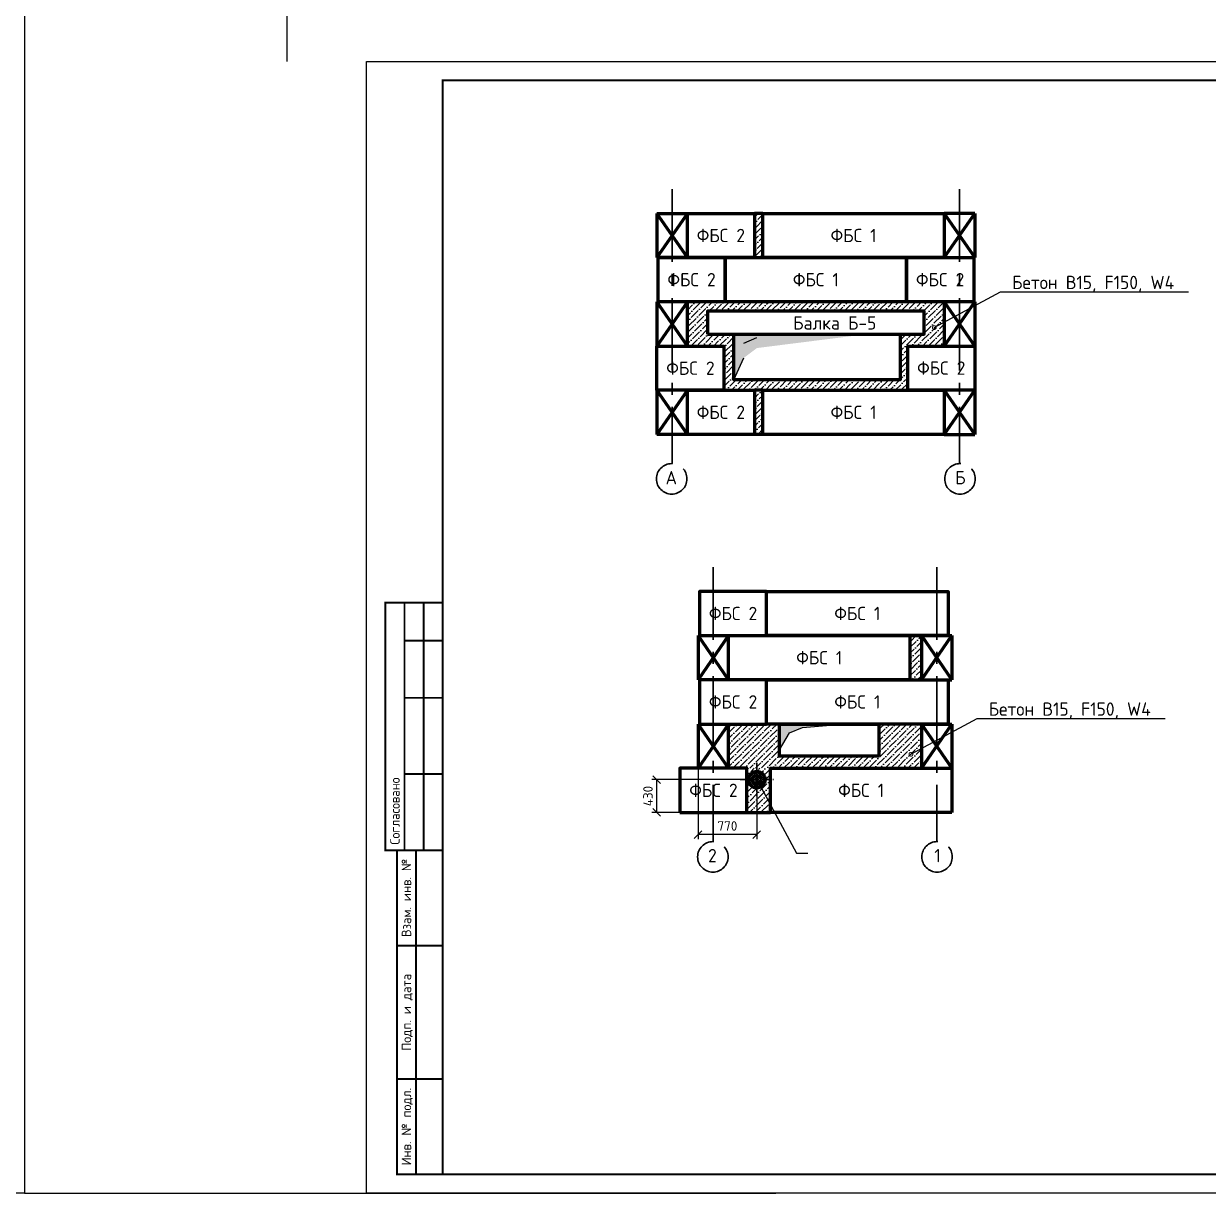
# Model space of a CAD drawing. Header units: metres. Extents: x -18 to 14983, y 1157 to 3877.
# Drawn here: x 7784.8 to 8095.6, y 2825.6 to 3132.5 of the extents above; entities that cross this region are included whole.
import ezdxf
from ezdxf import colors
from ezdxf.entities.mleader import LeaderData, LeaderLine
from ezdxf.enums import TextEntityAlignment as Align
from ezdxf.math import Vec2, Vec3

# ---------------------------------------------------------------- set-up
doc = ezdxf.new("R2010")
doc.units = ezdxf.units.M
doc.linetypes.add('осевая2', pattern=[28.575, 19.05, -3.175, 3.175, -3.175])
for name, color, linetype, lineweight in [('Осевая', 2, 'осевая2', 30), ('Основной', 1, 'Continuous', 60), ('Размер 3.5', 250, 'Continuous', 35), ('Размеры на чертеже', 250, 'Continuous', 25)]:
    doc.layers.add(name, color=color, linetype=linetype, lineweight=lineweight)
doc.styles.add('-ISOCPEUR-', font='isocpeur.ttf')
doc.styles.add('GOST', font='GOST_Common.ttf')
doc.styles.get("Standard").update_dxf_attribs({"font": 'GOST_Common.ttf'})
doc.dimstyles.new('М 1 к 50', dxfattribs={"dimtxt": 2.5, "dimasz": 2, "dimexe": 1.25, "dimexo": 0, "dimgap": 1, "dimtad": 1, "dimdec": 0, "dimlfac": 50, "dimzin": 0, "dimdsep": 46, "dimtxsty": 'GOST', "dimblk": 'OBLIQUE', "dimcen": 0, "dimclrd": 256, "dimclre": 256, "dimclrt": 256, "dimazin": 2, "dimtfac": 1, "dimtdec": 0, "dimtmove": 0, "dimatfit": 3, "dimldrblk": 'NONE', "dimfxl": 1.25, "dimtolj": 1, "dimtzin": 0, "dimlwd": -1, "dimlwe": -1, "dimarcsym": 2})
pattern_1 = [(45, (1170.8974, -145.1566), (0.55565335, 2.03739561), [2.619375, -0.523875, 0, -0.523875])]

# ---------------------------------------------------------------- blocks, each defined once
blk = doc.blocks.new('*U389')
at = {"layer": 'Основной', "ltscale": 20}
blk.add_lwpolyline([(0, -290), (2380, -290), (2380, 290), (0, 290)], close=True, dxfattribs=at)
at = {"layer": 'Основной', "ltscale": 20, "flags": 1}
for tag, p in [('ВЕС', (579, 65)), ('ОБЪЕМ', (580, 62))]:
    blk.add_attdef(tag, p, '', height=2.5, dxfattribs=at)
at = {"layer": 'Основной', "ltscale": 20}
blk.add_attdef('НАЗВАНИЕ', (445, -134), '', height=38.9, dxfattribs=at)
blk = doc.blocks.new('*U390')
at = {"layer": 'Основной', "ltscale": 20}
blk.add_lwpolyline([(0, -290), (880, -290), (880, 290), (0, 290)], close=True, dxfattribs=at)
at = {"layer": 'Основной', "ltscale": 20, "flags": 1}
for tag, p in [('ВЕС', (579, 65)), ('ОБЪЕМ', (580, 62))]:
    blk.add_attdef(tag, p, '', height=2.5, dxfattribs=at)
at = {"layer": 'Основной', "ltscale": 20}
blk.add_attdef('НАЗВАНИЕ', (445, -134), '', height=38.9, dxfattribs=at)
blk = doc.blocks.new('*U391')
at = {"layer": 'Основной', "ltscale": 20}
blk.add_lwpolyline([(0, -290), (880, -290), (880, 290), (0, 290)], close=True, dxfattribs=at)
at = {"layer": 'Основной', "ltscale": 20, "flags": 1}
for tag, p in [('ВЕС', (579, 65)), ('ОБЪЕМ', (580, 62))]:
    blk.add_attdef(tag, p, '', height=2.5, dxfattribs=at)
at = {"layer": 'Основной', "ltscale": 20}
blk.add_attdef('НАЗВАНИЕ', (445, -134), '', height=38.9, dxfattribs=at)
blk = doc.blocks.new('*U407')
at = {"layer": 'Основной', "ltscale": 20}
blk.add_lwpolyline([(0, -290), (880, -290), (880, 290), (0, 290)], close=True, dxfattribs=at)
at = {"layer": 'Основной', "ltscale": 20, "flags": 1}
for tag, p in [('ВЕС', (579, 65)), ('ОБЪЕМ', (580, 62))]:
    blk.add_attdef(tag, p, '', height=2.5, dxfattribs=at)
at = {"layer": 'Основной', "ltscale": 20}
blk.add_attdef('НАЗВАНИЕ', (445, -134), '', height=38.9, dxfattribs=at)
blk = doc.blocks.new('*U408')
at = {"layer": 'Основной', "ltscale": 20}
blk.add_lwpolyline([(0, -290), (2380, -290), (2380, 290), (0, 290)], close=True, dxfattribs=at)
at = {"layer": 'Основной', "ltscale": 20, "flags": 1}
for tag, p in [('ВЕС', (579, 65)), ('ОБЪЕМ', (580, 62))]:
    blk.add_attdef(tag, p, '', height=2.5, dxfattribs=at)
at = {"layer": 'Основной', "ltscale": 20}
blk.add_attdef('НАЗВАНИЕ', (445, -134), '', height=38.9, dxfattribs=at)
blk = doc.blocks.new('*U409')
at = {"layer": 'Основной', "ltscale": 20}
blk.add_lwpolyline([(0, -290), (880, -290), (880, 290), (0, 290)], close=True, dxfattribs=at)
at = {"layer": 'Основной', "ltscale": 20, "flags": 1}
for tag, p in [('ВЕС', (579, 65)), ('ОБЪЕМ', (580, 62))]:
    blk.add_attdef(tag, p, '', height=2.5, dxfattribs=at)
at = {"layer": 'Основной', "ltscale": 20}
blk.add_attdef('НАЗВАНИЕ', (445, -134), '', height=38.9, dxfattribs=at)
blk = doc.blocks.new('*U410')
at = {"layer": 'Основной', "ltscale": 20}
blk.add_lwpolyline([(0, -290), (880, -290), (880, 290), (0, 290)], close=True, dxfattribs=at)
at = {"layer": 'Основной', "ltscale": 20, "flags": 1}
for tag, p in [('ВЕС', (579, 65)), ('ОБЪЕМ', (580, 62))]:
    blk.add_attdef(tag, p, '', height=2.5, dxfattribs=at)
at = {"layer": 'Основной', "ltscale": 20}
blk.add_attdef('НАЗВАНИЕ', (445, -134), '', height=38.9, dxfattribs=at)
blk = doc.blocks.new('*U411')
at = {"layer": 'Основной', "ltscale": 20}
blk.add_lwpolyline([(0, -290), (2380, -290), (2380, 290), (0, 290)], close=True, dxfattribs=at)
at = {"layer": 'Основной', "ltscale": 20, "flags": 1}
for tag, p in [('ВЕС', (579, 65)), ('ОБЪЕМ', (580, 62))]:
    blk.add_attdef(tag, p, '', height=2.5, dxfattribs=at)
at = {"layer": 'Основной', "ltscale": 20}
blk.add_attdef('НАЗВАНИЕ', (445, -134), '', height=38.9, dxfattribs=at)
blk = doc.blocks.new('*U412')
at = {"layer": 'Основной', "ltscale": 20}
blk.add_lwpolyline([(0, -290), (880, -290), (880, 290), (0, 290)], close=True, dxfattribs=at)
at = {"layer": 'Основной', "ltscale": 20, "flags": 1}
for tag, p in [('ВЕС', (579, 65)), ('ОБЪЕМ', (580, 62))]:
    blk.add_attdef(tag, p, '', height=2.5, dxfattribs=at)
at = {"layer": 'Основной', "ltscale": 20}
blk.add_attdef('НАЗВАНИЕ', (445, -134), '', height=38.9, dxfattribs=at)
blk = doc.blocks.new('*U413')
at = {"layer": 'Основной', "ltscale": 20}
blk.add_lwpolyline([(0, -290), (2380, -290), (2380, 290), (0, 290)], close=True, dxfattribs=at)
at = {"layer": 'Основной', "ltscale": 20, "flags": 1}
for tag, p in [('ВЕС', (579, 65)), ('ОБЪЕМ', (580, 62))]:
    blk.add_attdef(tag, p, '', height=2.5, dxfattribs=at)
at = {"layer": 'Основной', "ltscale": 20}
blk.add_attdef('НАЗВАНИЕ', (445, -134), '', height=38.9, dxfattribs=at)
blk = doc.blocks.new('*U414')
at = {"layer": 'Основной', "ltscale": 20}
blk.add_lwpolyline([(0, -290), (880, -290), (880, 290), (0, 290)], close=True, dxfattribs=at)
at = {"layer": 'Основной', "ltscale": 20, "flags": 1}
for tag, p in [('ВЕС', (579, 65)), ('ОБЪЕМ', (580, 62))]:
    blk.add_attdef(tag, p, '', height=2.5, dxfattribs=at)
at = {"layer": 'Основной', "ltscale": 20}
blk.add_attdef('НАЗВАНИЕ', (445, -134), '', height=38.9, dxfattribs=at)
blk = doc.blocks.new('*U415')
at = {"layer": 'Основной', "ltscale": 20}
blk.add_lwpolyline([(0, -290), (2380, -290), (2380, 290), (0, 290)], close=True, dxfattribs=at)
at = {"layer": 'Основной', "ltscale": 20, "flags": 1}
for tag, p in [('ВЕС', (579, 65)), ('ОБЪЕМ', (580, 62))]:
    blk.add_attdef(tag, p, '', height=2.5, dxfattribs=at)
at = {"layer": 'Основной', "ltscale": 20}
blk.add_attdef('НАЗВАНИЕ', (445, -134), '', height=38.9, dxfattribs=at)
blk = doc.blocks.new('*U416')
at = {"layer": 'Основной', "ltscale": 20}
blk.add_lwpolyline([(0, -290), (2380, -290), (2380, 290), (0, 290)], close=True, dxfattribs=at)
at = {"layer": 'Основной', "ltscale": 20, "flags": 1}
for tag, p in [('ВЕС', (579, 65)), ('ОБЪЕМ', (580, 62))]:
    blk.add_attdef(tag, p, '', height=2.5, dxfattribs=at)
at = {"layer": 'Основной', "ltscale": 20}
blk.add_attdef('НАЗВАНИЕ', (445, -134), '', height=38.9, dxfattribs=at)
blk = doc.blocks.new('*U417')
at = {"layer": 'Основной', "ltscale": 20}
blk.add_lwpolyline([(0, -290), (880, -290), (880, 290), (0, 290)], close=True, dxfattribs=at)
at = {"layer": 'Основной', "ltscale": 20, "flags": 1}
for tag, p in [('ВЕС', (579, 65)), ('ОБЪЕМ', (580, 62))]:
    blk.add_attdef(tag, p, '', height=2.5, dxfattribs=at)
at = {"layer": 'Основной', "ltscale": 20}
blk.add_attdef('НАЗВАНИЕ', (445, -134), '', height=38.9, dxfattribs=at)
blk = doc.blocks.new('*U394')
at = {"layer": 'Основной', "ltscale": 20}
blk.add_lwpolyline([(0, -290), (2380, -290), (2380, 290), (0, 290)], close=True, dxfattribs=at)
at = {"layer": 'Основной', "ltscale": 20, "flags": 1}
for tag, p in [('ВЕС', (579, 65)), ('ОБЪЕМ', (580, 62))]:
    blk.add_attdef(tag, p, '', height=2.5, dxfattribs=at)
at = {"layer": 'Основной', "ltscale": 20}
blk.add_attdef('НАЗВАНИЕ', (445, -134), '', height=38.9, dxfattribs=at)
blk = doc.blocks.new('*U395')
at = {"layer": 'Основной', "ltscale": 20}
blk.add_lwpolyline([(0, -290), (880, -290), (880, 290), (0, 290)], close=True, dxfattribs=at)
at = {"layer": 'Основной', "ltscale": 20, "flags": 1}
for tag, p in [('ВЕС', (579, 65)), ('ОБЪЕМ', (580, 62))]:
    blk.add_attdef(tag, p, '', height=2.5, dxfattribs=at)
at = {"layer": 'Основной', "ltscale": 20}
blk.add_attdef('НАЗВАНИЕ', (445, -134), '', height=38.9, dxfattribs=at)
blk = doc.blocks.new('_DotSmall')
at = {"color": 0, "linetype": 'ByBlock', "const_width": 0.5}
blk.add_lwpolyline([(-0.0625, 0, 1), (0.0625, 0, 1)], format="xyb", close=True, dxfattribs=at)
blk = doc.blocks.new('_Oblique')
at = {"color": 0, "linetype": 'ByBlock', "lineweight": -2}
blk.add_line((-0.5, -0.5), (0.5, 0.5), dxfattribs=at)
blk = doc.blocks.new('*D426')
at = {"transparency": 16777216}
for p, q in [((7977.15, 2934.13), (7949.61, 2934.13)), ((7950.86, 2934.13), (7950.86, 2925.53)), ((7977.15, 2925.53), (7949.61, 2925.53))]:
    blk.add_line(p, q, dxfattribs=at)
at = {"layer": 'Defpoints', "color": 0, "transparency": 16777216}
for p in [(7977.15, 2934.13), (7950.86, 2925.53), (7977.15, 2925.53)]:
    blk.add_point(p, dxfattribs=at)
at = {"transparency": 16777216, "xscale": 2, "yscale": 2, "zscale": 2}
for p, rotation in [((7950.86, 2934.13), 90), ((7950.86, 2925.53), 270)]:
    blk.add_blockref('_Oblique', p, dxfattribs=dict(at, rotation=rotation))
at = {"transparency": 16777216, "insert": (7948.61, 2929.83), "char_height": 2.5, "attachment_point": 5, "rotation": 90, "style": '-ISOCPEUR-'}
blk.add_mtext('\\A1;430', dxfattribs=at)
blk = doc.blocks.new('_None')
blk = doc.blocks.new('*D427')
at = {"transparency": 16777216}
for p, q in [((7961.75, 2937.13), (7961.75, 2918.48)), ((7977.15, 2934.13), (7977.15, 2918.48)), ((7977.15, 2919.73), (7961.75, 2919.73))]:
    blk.add_line(p, q, dxfattribs=at)
at = {"layer": 'Defpoints', "color": 0, "transparency": 16777216}
for p in [(7961.75, 2937.13), (7977.15, 2934.13), (7961.75, 2919.73)]:
    blk.add_point(p, dxfattribs=at)
at = {"transparency": 16777216, "xscale": 2, "yscale": 2, "zscale": 2, "rotation": 180}
blk.add_blockref('_Oblique', (7961.75, 2919.73), dxfattribs=at)
at = {"transparency": 16777216, "xscale": 2, "yscale": 2, "zscale": 2}
blk.add_blockref('_Oblique', (7977.15, 2919.73), dxfattribs=at)
at = {"transparency": 16777216, "insert": (7969.45, 2921.98), "char_height": 2.5, "attachment_point": 5, "style": '-ISOCPEUR-'}
blk.add_mtext('\\A1;770', dxfattribs=at)
blk = doc.blocks.new('*U425')
blk.add_lwpolyline([(0, 0), (420, 0), (420, -297), (0, -297)], close=True)
at = {"const_width": 0.5}
blk.add_lwpolyline([(20, -5), (415, -5), (415, -292), (20, -292)], close=True, dxfattribs=at)
for points in [[(20, -207), (5, -207), (5, -142), (20, -142)], [(10, -142), (10, -207)], [(15, -142), (15, -207)], [(10, -152), (20, -152)], [(10, -167), (20, -167)], [(10, -187), (20, -187)], [(20, -292), (8, -292), (8, -207), (20, -207)], [(13, -207), (13, -292)], [(8, -232), (20, -232)], [(8, -267), (20, -267)]]:
    blk.add_lwpolyline(points, dxfattribs=at)
at = {"style": 'GOST'}
blk.add_text('Согласовано', height=2.5, rotation=90, dxfattribs=at).set_placement((7.5, -205.5), align=Align.MIDDLE_LEFT)
for s, p in [('Взам. инв. №', (10.5, -219.5)), ('Подп. и дата', (10.5, -249.5)), ('Инв. № подл.', (10.5, -279.5))]:
    blk.add_text(s, height=2.5, rotation=90, dxfattribs=at).set_placement(p, align=Align.MIDDLE_CENTER)
blk.add_attdef('РАЗРАБОТАЛ', text='', height=2.5, dxfattribs=at).set_placement((250.5, -264.22), align=Align.MIDDLE_LEFT)
blk.add_attdef('ПРОВЕРИЛ', (250.75, -270.73), '', height=2.5, dxfattribs=at)
at = {"style": 'GOST', "flags": 8}
for tag, p in [('ЛИСТ', (387.6, -271.87)), ('ЛИСТОВ', (405.3, -271.86)), ('ФОРМАТ', (380.97, -294.75))]:
    blk.add_attdef(tag, text='', height=3, dxfattribs=at).set_placement(p, align=Align.MIDDLE_CENTER)
blk.add_attdef('ИМЯ_ЧЕРТЕЖА_001', (321.53, -284.99), '', height=3, dxfattribs=at)

msp = doc.modelspace()

# ---------------------------------------------------------------- hatches: boundary and pattern name
h = msp.add_hatch()
h.set_pattern_fill('ANSI36', scale=0.33)
h.set_pattern_definition([(45, (1040.3031, -130.9691), (0.55565335, 2.03739561), [2.619375, -0.523875, 0, -0.523875])])
h.paths.add_polyline_path([(7978.7545, 3036.3114), (7976.5434, 3036.3114), (7976.5434, 3024.7114), (7978.7545, 3024.7114)])
h.paths.add_polyline_path([(7978.7545, 3082.7113), (7976.5434, 3082.7113), (7976.5434, 3071.1113), (7978.7545, 3071.1113)])
h = msp.add_hatch()
h.set_pattern_fill('ANSI36', scale=0.33)
h.paths.add_polyline_path([(8026.3545, 3059.5113), (7958.9657, 3059.5113), (7958.9545, 3059.4951), (7958.9545, 3047.8952), (7968.5545, 3047.8952), (7968.5545, 3036.3114), (8016.7545, 3036.3114), (8016.7545, 3047.9114), (8026.3545, 3047.9114)])
h.paths.add_polyline_path([(7964.2545, 3057.0115), (8021.0545, 3057.0115), (8021.0545, 3051.0115), (8014.7545, 3051.0115), (8014.7545, 3039.0115), (7971.1545, 3039.0115), (7971.1545, 3051.0115), (7964.2545, 3051.0115)], flags=16)
h.paths.add_polyline_path([(7985.6322, 3050.2783), (8009.5807, 3050.2783), (8009.5807, 3057.9942), (7985.6322, 3057.9942)], flags=24)
h = msp.add_hatch(color=7)
h.dxf.hatch_style = 1
h.paths.add_polyline_path([(7973.7915, 3044.8319), (7977.1906, 3047.3703), (8005.9969, 3051.0115), (7971.1545, 3051.0115), (7971.1545, 3039.0115)])
h = msp.add_hatch()
h.set_pattern_fill('ANSI36', scale=0.33)
h.set_pattern_definition(pattern_1)
h.paths.add_polyline_path([(8020.3456, 2971.926), (8017.3456, 2971.926), (8017.3456, 2960.3261), (8020.3456, 2960.3261), (8020.3457, 2960.3262)])
h = msp.add_hatch()
h.set_pattern_fill('ANSI36', scale=0.33)
h.set_pattern_definition(pattern_1)
h.paths.add_polyline_path([(7983.1378, 2948.7261), (7979.7349, 2948.7261), (7969.7456, 2948.7261), (7969.7456, 2937.1262), (7969.7456, 2937.1262), (8009.3456, 2937.1262), (8010.7456, 2937.1262), (8020.3456, 2937.1262), (8020.3456, 2948.7261), (8009.1378, 2948.7261), (8009.1378, 2940.3262), (7983.1378, 2940.3262)])
h = msp.add_hatch(color=7)
h.dxf.hatch_style = 1
h.paths.add_polyline_path([(7985.7748, 2946.3846), (7989.1738, 2947.8295), (7999.6445, 2948.7261), (7983.1378, 2948.7261), (7983.1378, 2941.9329)])
h = msp.add_hatch()
h.set_pattern_fill('ANSI36', scale=0.33)
h.set_pattern_definition([(45, (16.2003, 7.3489), (0.55565335, 2.03739561), [2.619375, -0.523875, 0, -0.523875])])
h.paths.add_polyline_path([(7980.7456, 2934.1262), (7979.3356, 2934.1262, -1), (7974.9556, 2934.1262), (7974.5901, 2934.1262), (7974.5901, 2925.5262), (7980.7456, 2925.5262)])
h.paths.add_polyline_path([(7980.7456, 2937.1262), (7977.1456, 2937.1262), (7977.1456, 2936.3162, -0.41421356), (7979.3356, 2934.1262), (7980.7456, 2934.1262)])
h.paths.add_polyline_path([(7977.1456, 2937.1262), (7974.5901, 2937.1262), (7974.5901, 2934.1262), (7974.9556, 2934.1262, -0.41421356), (7977.1456, 2936.3162)])
h = msp.add_hatch()
h.set_pattern_fill('ANSI37', scale=0.13)
h.set_pattern_definition([(45, (16.20027, 7.34894), (-0.291858324, 0.291858324), []), (135, (16.20027, 7.34894), (-0.291858324, -0.291858324), [])])
h.paths.add_polyline_path([(7974.9556, 2934.1262, 1), (7979.3356, 2934.1262, 1)])
h.paths.add_polyline_path([(7978.2256, 2934.1262, -1), (7976.0656, 2934.1262, -1)], flags=16)

# ---------------------------------------------------------------- linework, layer by layer
for p, q in [((7853.9325, 3122.5891), (7853.9325, 3142.4359)), ((7973.7915, 3048.67), (7977.1906, 3050.1149)), ((7971.1545, 3039.0115), (7973.7915, 3044.8319)), ((7983.1378, 2941.9329), (7985.7748, 2946.3846)), ((7985.7748, 2946.3846), (7989.1738, 2947.8295)), ((7989.1738, 2947.8295), (7999.6445, 2948.7261)), ((7785.0803, 2825.5891), (7982.1239, 2825.5891))]:
    msp.add_line(p, q)
msp.add_lwpolyline([(7191.0803, 3245.5891), (7785.0803, 3245.5891), (7785.0803, 2825.5891), (7191.0803, 2825.5891)], close=True)
at = {"layer": 'Осевая'}
for p, q in [((7954.9419, 3089.073), (7954.9419, 3017.0537)), ((8030.356, 3089.073), (8030.356, 3017.0537)), ((7965.7442, 2989.8877), (7965.7442, 2917.8684)), ((8024.3471, 2989.8877), (8024.3471, 2917.8684))]:
    msp.add_line(p, q, dxfattribs=at)
at = {"layer": 'Осевая', "ltscale": 0.1}
for p, q in [((7977.1456, 2938.4995), (7977.1456, 2929.7528)), ((7972.7723, 2934.1262), (7981.519, 2934.1262))]:
    msp.add_line(p, q, dxfattribs=at)
at = {"layer": 'Осевая'}
for centre in [(7954.8409, 3013.0548), (8030.457, 3013.0548), (7965.6431, 2913.8695), (8024.4481, 2913.8695)]:
    msp.add_circle(centre, 4.0002, dxfattribs=at)
at = {"layer": 'Основной'}
for p, q in [((7950.9434, 3082.7113), (7950.9434, 3071.1114)), ((7958.9434, 3071.1114), (7950.9434, 3082.7113)), ((7958.9434, 3082.7113), (7950.9434, 3071.1114)), ((7950.9434, 3082.7113), (7958.9434, 3082.7113)), ((7978.7545, 3082.7113), (7976.5434, 3082.7113)), ((8026.3545, 3071.1114), (8034.3545, 3082.7113)), ((8026.3545, 3082.7113), (8034.3545, 3071.1114)), ((8034.3545, 3082.7113), (8026.3545, 3082.7113)), ((8034.3545, 3082.7113), (8034.3545, 3071.1114)), ((7958.9434, 3071.1113), (7950.9434, 3071.1114)), ((8026.3545, 3071.1113), (8034.3545, 3071.1114)), ((8034.3545, 3059.5113), (7950.9545, 3059.5113)), ((7950.9545, 3059.5113), (7950.9545, 3047.8952)), ((7958.9545, 3047.8952), (7950.9545, 3059.4951)), ((7958.9545, 3059.4951), (7950.9545, 3047.8952)), ((7958.9545, 3047.8952), (7958.9545, 3059.4951)), ((8026.3545, 3047.9114), (8034.3545, 3059.5113)), ((8026.3545, 3059.5113), (8034.3545, 3047.9114)), ((8026.3545, 3059.5113), (8026.3545, 3047.9113)), ((8034.3545, 3059.5113), (8034.3545, 3047.9114)), ((8026.3545, 3047.9113), (8034.3545, 3047.9114)), ((7950.9434, 3036.3114), (7950.9434, 3024.7115)), ((7958.9434, 3024.7115), (7950.9434, 3036.3114)), ((7958.9434, 3036.3114), (7950.9434, 3024.7115)), ((7978.7545, 3036.3114), (7976.5434, 3036.3114)), ((8026.3545, 3024.7115), (8034.3545, 3036.3114)), ((8026.3545, 3036.3114), (8034.3545, 3024.7115)), ((8034.3545, 3036.3114), (8034.3545, 3024.7115)), ((7958.9434, 3024.7114), (7950.9434, 3024.7115)), ((7978.7545, 3024.7114), (7976.5434, 3024.7114)), ((8026.3545, 3024.7114), (8034.3545, 3024.7115)), ((7961.7456, 2971.926), (7961.7456, 2960.3261)), ((7969.7456, 2960.3261), (7961.7456, 2971.926)), ((7969.7456, 2971.926), (7961.7456, 2960.3261)), ((7961.7456, 2971.926), (7969.7456, 2971.926)), ((7969.7456, 2960.3261), (7969.7456, 2971.926)), ((8017.3456, 2971.926), (8020.3456, 2971.926)), ((8020.3456, 2960.3261), (8028.3456, 2971.926)), ((8020.3456, 2971.926), (8028.3456, 2960.3261)), ((8020.3456, 2971.926), (8020.3457, 2960.326)), ((8020.3456, 2971.926), (8028.3456, 2971.926)), ((8028.3456, 2971.926), (8028.3456, 2960.3261)), ((7969.7456, 2960.326), (7961.7456, 2960.3261)), ((8020.3456, 2960.326), (8028.3456, 2960.3261)), ((7961.7456, 2948.7261), (7961.7456, 2937.1262)), ((7969.7456, 2937.1262), (7961.7456, 2948.7261)), ((7969.7456, 2948.7261), (7961.7456, 2937.1262)), ((7969.7456, 2937.1262), (7969.7456, 2948.7261)), ((8020.3456, 2937.1262), (8028.3456, 2948.7261)), ((8020.3456, 2948.7261), (8028.3456, 2937.1262)), ((8020.3456, 2948.7261), (8020.3457, 2937.1261)), ((8020.3456, 2948.7261), (8028.3456, 2948.7261)), ((8028.3456, 2948.7261), (8028.3456, 2937.1262)), ((7969.7456, 2937.1261), (7961.7456, 2937.1262)), ((8020.3456, 2937.1261), (8028.3456, 2937.1262)), ((7974.5901, 2925.5262), (7980.7456, 2925.5262))]:
    msp.add_line(p, q, dxfattribs=at)
for points in [[(7964.2545, 3051.0115), (8021.0545, 3051.0115), (8021.0545, 3057.0115), (7964.2545, 3057.0115)], [(7971.1545, 3051.0115), (8014.7545, 3051.0115), (8014.7545, 3039.0115), (7971.1545, 3039.0115)], [(8009.1378, 2940.3262), (7983.1378, 2940.3262), (7983.1378, 2948.7261), (8009.1378, 2948.7261)]]:
    msp.add_lwpolyline(points, close=True, dxfattribs=at)
for radius in [2.19, 1.08]:
    msp.add_circle((7977.1456, 2934.1262), radius, dxfattribs=at)

# ---------------------------------------------------------------- block references
msp.add_blockref('*U425', (7874.7459, 3122.5891))
at = {"layer": 'Основной', "yscale": 0.02, "zscale": 0.02}
for name, p, xscale in [('*U412', (7976.5434, 3076.9113), -0.02), ('*U411', (8026.3545, 3076.9113), -0.02), ('*U391', (7968.8545, 3065.3113), -0.02), ('*U389', (8016.4545, 3065.3113), -0.02), ('*U390', (8034.0545, 3065.3113), -0.02), ('*U407', (7968.5545, 3042.0952), -0.02), ('*U410', (8034.3545, 3042.1114), -0.02), ('*U409', (7976.5434, 3030.5114), -0.02), ('*U408', (8026.3545, 3030.5114), -0.02), ('*U417', (7962.1349, 2977.726), 0.02), ('*U416', (8027.3349, 2977.726), -0.02), ('*U415', (8017.3456, 2966.126), -0.02), ('*U414', (7962.1349, 2954.5261), 0.02), ('*U413', (8027.3349, 2954.5261), -0.02), ('*U395', (7956.9901, 2931.3262), 0.02), ('*U394', (8028.3456, 2931.3262), -0.02)]:
    msp.add_blockref(name, p, dxfattribs=dict(at, xscale=xscale))

# ---------------------------------------------------------------- texts
at = {"layer": 'Основной', "char_height": 3.5, "attachment_point": 5}
for s, insert in [('А', (7954.7259, 3013.3738)), ('Б', (8030.572, 3013.3738)), ('2', (7965.5282, 2914.1885)), ('1', (8024.5631, 2914.1885))]:
    msp.add_mtext_dynamic_manual_height_columns(s, width=5.739849, gutter_width=12.5, heights=[0], dxfattribs=dict(at, insert=insert))
at = {"layer": 'Размер 3.5', "char_height": 3.5, "attachment_point": 5, "style": 'GOST'}
for s, width, heights, insert in [('{\\C7;ФБС 2}', 15.874668, [5.3157], (7967.7434, 3076.9113)), ('{\\C7;ФБС 1}', 27.497551, [0], (8002.5545, 3076.9113)), ('{\\C7;ФБС 2}', 15.874668, [5.3157], (7960.0545, 3065.3113)), ('{\\C7;ФБС 1}', 27.497551, [0], (7992.6545, 3065.3113)), ('{\\C7;ФБС 2}', 15.874668, [5.3157], (8025.2545, 3065.3113)), ('{\\C7;Балка Б-5}', 48.475316, [5.3157], (7997.6065, 3053.9625)), ('{\\C7;ФБС 2}', 15.874668, [5.3157], (7959.7545, 3042.0952)), ('{\\C7;ФБС 2}', 15.874668, [5.3157], (8025.5545, 3042.1114)), ('{\\C7;ФБС 2}', 15.874668, [5.3157], (7967.7434, 3030.5114)), ('{\\C7;ФБС 1}', 27.497551, [0], (8002.5545, 3030.5114)), ('{\\C7;ФБС 2}', 15.874668, [5.3157], (7970.9349, 2977.7257)), ('{\\C7;ФБС 1}', 27.497551, [0], (8003.5349, 2977.726)), ('{\\C7;ФБС 1}', 27.497551, [0], (7993.5456, 2966.126)), ('{\\C7;ФБС 2}', 15.874668, [5.3157], (7970.9349, 2954.5257)), ('{\\C7;ФБС 1}', 27.497551, [0], (8003.5349, 2954.5261)), ('{\\C7;ФБС 2}', 15.874668, [5.3157], (7965.7901, 2931.3258)), ('{\\C7;ФБС 1}', 27.497551, [0], (8004.5456, 2931.3262))]:
    msp.add_mtext_dynamic_manual_height_columns(s, width=width, gutter_width=12.5, heights=heights, dxfattribs=dict(at, insert=insert))

# ---------------------------------------------------------------- dimensions: what is measured, and where the dimension line sits
dim = msp.add_linear_dim(base=(7961.7456, 2919.7305), p1=(7977.1456, 2934.1262), p2=(7961.7456, 2937.1262), dimstyle='М 1 к 50', override={"dimtxsty": '-ISOCPEUR-'})
dim.commit()
dim.dimension.update_dxf_attribs({"geometry": '*D427', "text_midpoint": (7969.4456, 2921.9805)})
dim = msp.add_linear_dim(base=(7950.8615, 2925.5262), p1=(7977.1456, 2934.1262), p2=(7977.1456, 2925.5262), angle=90, dimstyle='М 1 к 50', override={"dimtxsty": '-ISOCPEUR-'})
dim.commit()
dim.dimension.update_dxf_attribs({"geometry": '*D426', "text_midpoint": (7948.6115, 2929.8262)})

# ---------------------------------------------------------------- leaders
at = {"layer": 'Размеры на чертеже'}
ml = msp.add_multileader_mtext('Standard', dxfattribs=at)
ml.set_content('\\A1;{\\C7;Бетон В15, F150, W4}', color=256, style='GOST')
ml.set_leader_properties()
ml.set_arrow_properties(name='DOTSMALL')
ml.build(insert=Vec2(0, 0))
ml.multileader.update_dxf_attribs({"text_left_attachment_type": 5, "text_right_attachment_type": 5, "dogleg_length": 1, "arrow_head_size": 2})
ctx = ml.context
ctx.base_point, ctx.char_height, ctx.arrow_head_size, ctx.plane_origin = Vec3(8042.1285, 3062.1407), 3.5, 2, Vec3(8064.4463, 3087.4002)
ctx.left_attachment, ctx.right_attachment = 5, 5
notes = []
notes.append((ctx, [(0, (1, 1, 0), (8041.1285, 3062.1407), (1, 0), 1, [(0, [(8023.7316, 3052.7458)], 0, [])])]))
ctx.mtext.insert, ctx.mtext.flow_direction = Vec3(8044.1285, 3066.3407), 5
ml = msp.add_multileader_mtext('Standard', dxfattribs=at)
ml.set_content('\\A1;{\\C7;Бетон В15, F150, W4}', color=256, style='GOST')
ml.set_leader_properties()
ml.set_arrow_properties(name='DOTSMALL')
ml.build(insert=Vec2(0, 0))
ml.multileader.update_dxf_attribs({"text_left_attachment_type": 5, "text_right_attachment_type": 5, "dogleg_length": 1, "arrow_head_size": 2})
ctx = ml.context
ctx.base_point, ctx.char_height, ctx.arrow_head_size, ctx.plane_origin = Vec3(8035.9887, 2950.1965), 3.5, 2, Vec3(8058.3066, 2975.456)
ctx.left_attachment, ctx.right_attachment = 5, 5
notes.append((ctx, [(0, (1, 1, 0), (8034.9887, 2950.1965), (1, 0), 1, [(0, [(8017.5919, 2940.8017)], 0, [])])]))
ctx.mtext.insert, ctx.mtext.flow_direction = Vec3(8037.9887, 2954.3965), 5
ml = msp.add_multileader_mtext('Standard', dxfattribs=at)
ml.set_content('', color=256, style='GOST')
ml.set_leader_properties()
ml.set_arrow_properties(name='DOTSMALL')
ml.build(insert=Vec2(0, 0))
ml.multileader.update_dxf_attribs({"text_left_attachment_type": 6, "text_right_attachment_type": 6, "dogleg_length": 1, "arrow_head_size": 2})
ctx = ml.context
ctx.base_point, ctx.char_height, ctx.arrow_head_size, ctx.plane_origin = Vec3(7988.565, 2914.7977), 3.5, 2, Vec3(7976.3877, 2952.632)
ctx.left_attachment, ctx.right_attachment = 6, 6
notes.append((ctx, [(1, (1, 1, 0), (7987.565, 2914.7977), (1, 0), 1, [(0, [(7977.1456, 2934.1262)], 0, [])])]))
ctx.mtext.insert, ctx.mtext.flow_direction = Vec3(7990.565, 2918.9977), 5
for ctx, leaders in notes:
    for number, flags, end, landing, length, lines in leaders:
        leader = LeaderData()
        leader.index, (leader.has_last_leader_line, leader.has_dogleg_vector, leader.attachment_direction) = number, flags
        leader.last_leader_point, leader.dogleg_vector, leader.dogleg_length = Vec3(end), Vec3(landing), length
        for number, points, colour, breaks in lines:
            line = LeaderLine()
            line.index, line.vertices, line.color, line.breaks = number, Vec3.list(points), colors.encode_raw_color(colour), breaks
            leader.lines.append(line)
        ctx.leaders.append(leader)

doc.saveas('drawing.dxf')
